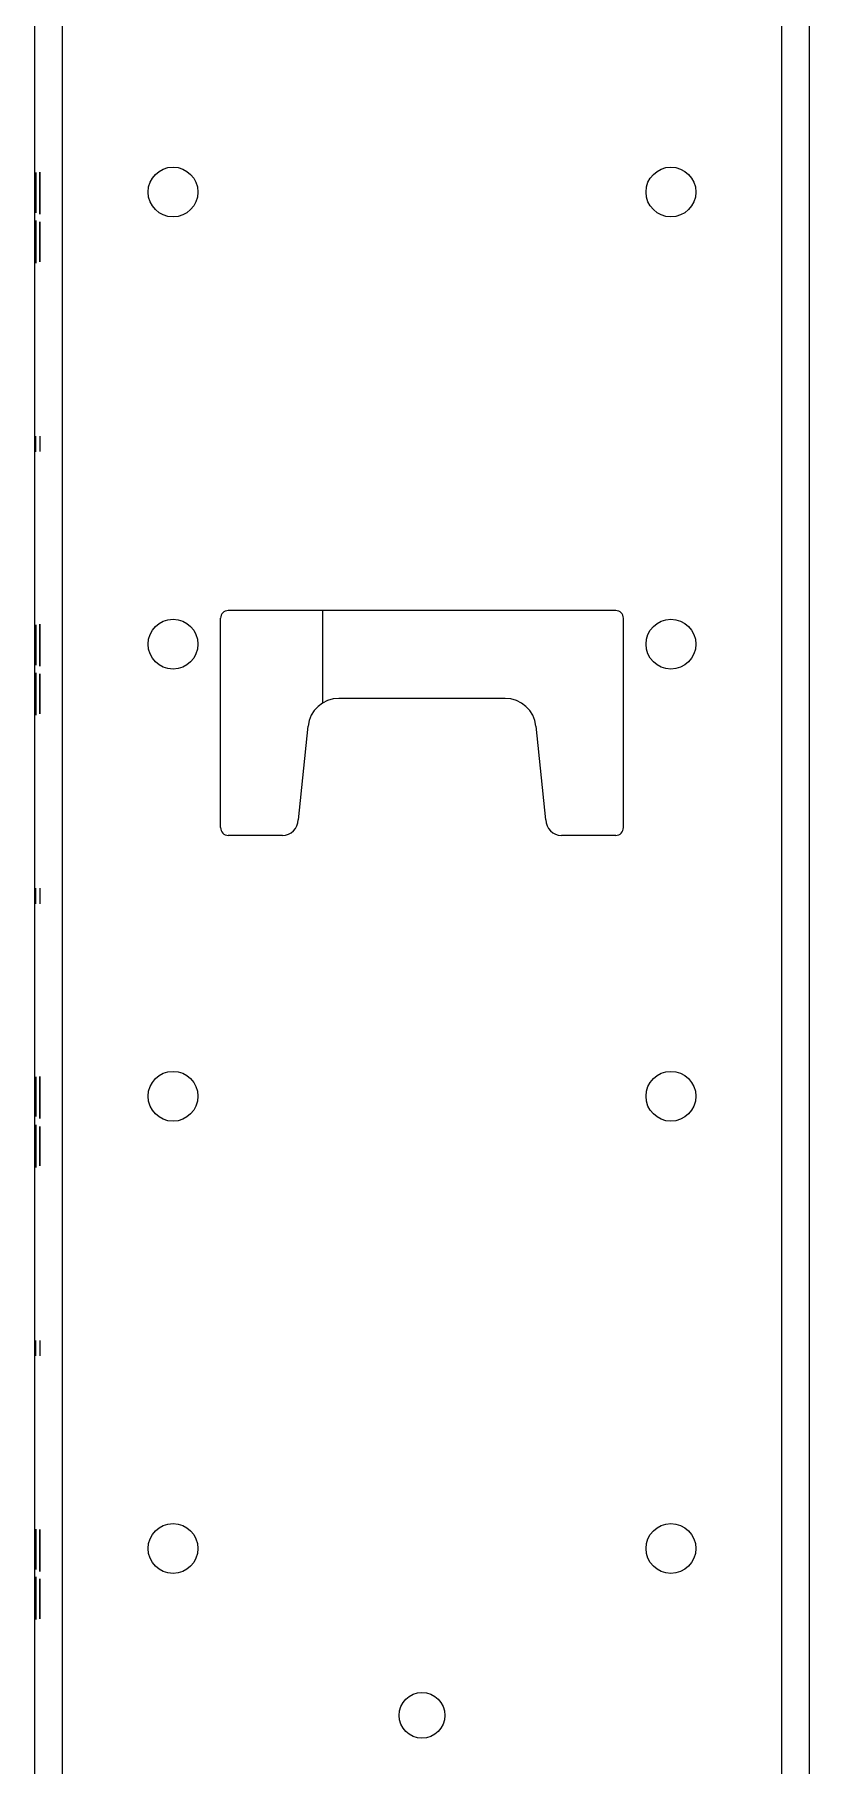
# Model space of a CAD drawing. Extents: x 8 to 102, y 11 to 162.
# Drawn here: x 65.58 to 68.58, y 93.52 to 100.22 of the extents above; entities that cross this region are included whole.
import ezdxf

# ---------------------------------------------------------------- set-up
doc = ezdxf.new("R2010")
doc.units = 0
doc.header["$MEASUREMENT"] = 0
doc.layers.add('TFR-TRI3', color=7, linetype='CONTINUOUS')

msp = doc.modelspace()

# ---------------------------------------------------------------- linework, layer by layer
at = {"layer": 'TFR-TRI3', "color": 113, "linetype": 'CONTINUOUS'}
for p, q in [((65.6848, 11.26), (65.6848, 107.017)), ((68.4678, 107.017), (68.4678, 11.26)), ((68.5763, 11.26), (68.5763, 107.017)), ((65.5763, 104.5872), (65.5763, 13.6943)), ((66.2963, 97.15), (66.2963, 97.96)), ((67.8263, 97.99), (66.3263, 97.99)), ((67.8563, 97.15), (67.8563, 97.96)), ((67.3984, 97.65), (66.7543, 97.65)), ((66.6349, 97.5427), (66.5963, 97.18)), ((67.5563, 97.18), (67.5178, 97.5427)), ((66.5363, 97.12), (66.3263, 97.12)), ((67.8263, 97.12), (67.6163, 97.12))]:
    msp.add_line(p, q, dxfattribs=at)
at = {"layer": 'TFR-TRI3', "color": 3, "linetype": 'CONTINUOUS'}
for p, q in [((65.5813, 99.6828), (65.5813, 99.6853)), ((65.5813, 99.6853), (65.5813, 99.6828)), ((65.5813, 99.6754), (65.5813, 99.6828)), ((65.5813, 99.6828), (65.5813, 99.6755)), ((65.5963, 99.5851), (65.5963, 99.687)), ((65.5963, 99.687), (65.5963, 99.5798)), ((65.5813, 99.6755), (65.5813, 99.6631)), ((65.5813, 99.663), (65.5813, 99.6754)), ((65.5813, 99.6631), (65.5813, 99.646)), ((65.5813, 99.6461), (65.5813, 99.663)), ((65.5813, 99.6563), (65.5813, 99.6562)), ((65.5813, 99.6552), (65.5813, 99.6563)), ((65.5813, 99.6562), (65.5813, 99.6458)), ((65.5813, 99.6519), (65.5813, 99.6552)), ((65.5813, 99.6529), (65.5813, 99.6496)), ((65.5813, 99.6496), (65.5813, 99.6529)), ((65.5813, 99.647), (65.5813, 99.6519)), ((65.5813, 99.6496), (65.5813, 99.6395)), ((65.5813, 99.6399), (65.5813, 99.6496)), ((65.5813, 99.641), (65.5813, 99.647)), ((65.5813, 99.6259), (65.5813, 99.6461)), ((65.5813, 99.646), (65.5813, 99.6248)), ((65.5813, 99.6458), (65.5813, 99.6322)), ((65.5813, 99.6336), (65.5813, 99.641)), ((65.5813, 99.625), (65.5813, 99.6399)), ((65.5813, 99.6395), (65.5813, 99.6248)), ((65.5813, 99.6245), (65.5813, 99.6336)), ((65.5813, 99.6322), (65.5813, 99.6164)), ((65.5813, 99.6037), (65.5813, 99.6259)), ((65.5813, 99.6065), (65.5813, 99.625)), ((65.5813, 99.6248), (65.5813, 99.6073)), ((65.5813, 99.6248), (65.5813, 99.6002)), ((65.5813, 99.6134), (65.5813, 99.6245)), ((65.5813, 99.6164), (65.5813, 99.5994)), ((65.5813, 99.6008), (65.5813, 99.6134)), ((65.5963, 99.5851), (65.5963, 99.6587)), ((65.5963, 99.6587), (65.5963, 99.5851)), ((65.5813, 99.6073), (65.5813, 99.5891)), ((65.5813, 99.588), (65.5813, 99.6065)), ((65.5813, 99.5743), (65.5813, 99.6037)), ((65.5813, 99.5865), (65.5813, 99.6008)), ((65.5813, 99.6002), (65.5813, 99.5748)), ((65.5813, 99.5994), (65.5813, 99.5721)), ((65.5813, 99.5891), (65.5813, 99.5734)), ((65.5813, 99.5727), (65.5813, 99.588)), ((65.5813, 99.5751), (65.5813, 99.5865)), ((65.5813, 99.5666), (65.5813, 99.5751)), ((65.5813, 99.5748), (65.5813, 99.5546)), ((65.5813, 99.5503), (65.5813, 99.5743)), ((65.5813, 99.5734), (65.5813, 99.5626)), ((65.5813, 99.5624), (65.5813, 99.5727)), ((65.5813, 99.5721), (65.5813, 99.5494)), ((65.5813, 99.5614), (65.5813, 99.5666)), ((65.5813, 99.5626), (65.5813, 99.5589)), ((65.5813, 99.5589), (65.5813, 99.5624)), ((65.5813, 99.5333), (65.5813, 99.5614)), ((65.5813, 99.5546), (65.5813, 99.5405)), ((65.5813, 99.5343), (65.5813, 99.5503)), ((65.5813, 99.5494), (65.5813, 99.5341)), ((65.5963, 99.5563), (65.5963, 99.5851)), ((65.5963, 99.5798), (65.5963, 99.5563)), ((65.5963, 99.5563), (65.5963, 99.5245)), ((65.5963, 99.5245), (65.5963, 99.5563)), ((65.5813, 99.5405), (65.5813, 99.5333)), ((65.5813, 99.529), (65.5813, 99.5343)), ((65.5813, 99.5341), (65.5813, 99.529)), ((65.5813, 99.467), (65.5813, 99.4991)), ((65.5813, 99.4991), (65.5813, 99.467)), ((65.5963, 99.495), (65.5963, 99.4897)), ((65.5963, 99.49), (65.5963, 99.495)), ((65.5963, 99.4907), (65.5963, 99.463)), ((65.5963, 99.4837), (65.5963, 99.4907)), ((65.5963, 99.4748), (65.5963, 99.49)), ((65.5963, 99.4897), (65.5963, 99.4739)), ((65.5963, 99.4697), (65.5963, 99.4837)), ((65.5813, 99.4432), (65.5813, 99.467)), ((65.5813, 99.467), (65.5813, 99.4378)), ((65.5813, 99.3347), (65.5813, 99.4432)), ((65.5813, 99.4378), (65.5813, 99.3347)), ((65.5813, 99.3633), (65.5813, 99.4378)), ((65.5813, 99.4378), (65.5813, 99.3633)), ((65.5963, 99.4524), (65.5963, 99.4748)), ((65.5963, 99.4739), (65.5963, 99.4502)), ((65.5963, 99.4497), (65.5963, 99.4697)), ((65.5963, 99.4654), (65.5963, 99.462)), ((65.5963, 99.4618), (65.5963, 99.4654)), ((65.5963, 99.463), (65.5963, 99.4578)), ((65.5963, 99.462), (65.5963, 99.4518)), ((65.5963, 99.4511), (65.5963, 99.4618)), ((65.5963, 99.4578), (65.5963, 99.4494)), ((65.5963, 99.4254), (65.5963, 99.4524)), ((65.5963, 99.4518), (65.5963, 99.4367)), ((65.5963, 99.4355), (65.5963, 99.4511)), ((65.5963, 99.4502), (65.5963, 99.4211)), ((65.5963, 99.4246), (65.5963, 99.4497)), ((65.5963, 99.4494), (65.5963, 99.4381)), ((65.5963, 99.4381), (65.5963, 99.424)), ((65.5963, 99.4367), (65.5963, 99.4184)), ((65.5963, 99.4176), (65.5963, 99.4355)), ((65.5963, 99.4086), (65.5963, 99.4254)), ((65.5963, 99.4003), (65.5963, 99.4246)), ((65.5963, 99.424), (65.5963, 99.4115)), ((65.5963, 99.4211), (65.5963, 99.3992)), ((65.5963, 99.4184), (65.5963, 99.4001)), ((65.5963, 99.4003), (65.5963, 99.4176)), ((65.5963, 99.4115), (65.5963, 99.4006)), ((65.5963, 99.3929), (65.5963, 99.4086)), ((65.5963, 99.4006), (65.5963, 99.3916)), ((65.5963, 99.3858), (65.5963, 99.4003)), ((65.5963, 99.3793), (65.5963, 99.4003)), ((65.5963, 99.4001), (65.5963, 99.3854)), ((65.5963, 99.3992), (65.5963, 99.3792)), ((65.5963, 99.3796), (65.5963, 99.3929)), ((65.5963, 99.3916), (65.5963, 99.3842)), ((65.5963, 99.3758), (65.5963, 99.3858)), ((65.5963, 99.3854), (65.5963, 99.3757)), ((65.5963, 99.3842), (65.5963, 99.3783)), ((65.5963, 99.3693), (65.5963, 99.3796)), ((65.5963, 99.3624), (65.5963, 99.3793)), ((65.5963, 99.3792), (65.5963, 99.3625)), ((65.5963, 99.3783), (65.5963, 99.3735)), ((65.5963, 99.3725), (65.5963, 99.3758)), ((65.5963, 99.3757), (65.5963, 99.3725)), ((65.5963, 99.3735), (65.5963, 99.3703)), ((65.5963, 99.3703), (65.5963, 99.3692)), ((65.5963, 99.3692), (65.5963, 99.3693)), ((65.5963, 99.3625), (65.5963, 99.3503)), ((65.5963, 99.3502), (65.5963, 99.3624)), ((65.5963, 99.3503), (65.5963, 99.3429)), ((65.5963, 99.3429), (65.5963, 99.3502)), ((65.5963, 99.3404), (65.5963, 99.3429)), ((65.5963, 99.3429), (65.5963, 99.3404)), ((65.5813, 98.605), (65.5813, 98.665)), ((65.5813, 98.605), (65.5813, 98.665)), ((65.5963, 98.6651), (65.5963, 98.6051)), ((65.5963, 98.6651), (65.5963, 98.6051)), ((65.5813, 97.9325), (65.5813, 97.9353)), ((65.5813, 97.9353), (65.5813, 97.9299)), ((65.5813, 97.9239), (65.5813, 97.9325)), ((65.5813, 97.9299), (65.5813, 97.9138)), ((65.5813, 97.9255), (65.5813, 97.9234)), ((65.5813, 97.9208), (65.5813, 97.9255)), ((65.5813, 97.9098), (65.5813, 97.9239)), ((65.5813, 97.9234), (65.5813, 97.9169)), ((65.5813, 97.9066), (65.5813, 97.9208)), ((65.5813, 97.9169), (65.5813, 97.906)), ((65.5813, 97.9138), (65.5813, 97.8888)), ((65.5813, 97.8906), (65.5813, 97.9098)), ((65.5813, 97.8846), (65.5813, 97.9066)), ((65.5813, 97.906), (65.5813, 97.8906)), ((65.5813, 97.9054), (65.5813, 97.902)), ((65.5813, 97.902), (65.5813, 97.9054)), ((65.5813, 97.902), (65.5813, 97.8915)), ((65.5813, 97.8918), (65.5813, 97.902)), ((65.5813, 97.8956), (65.5813, 97.8928)), ((65.5813, 97.8929), (65.5813, 97.8956)), ((65.5813, 97.8848), (65.5813, 97.8929)), ((65.5813, 97.8928), (65.5813, 97.8845)), ((65.5813, 97.8764), (65.5813, 97.8918)), ((65.5813, 97.8915), (65.5813, 97.8756)), ((65.5813, 97.8888), (65.5813, 97.857)), ((65.5813, 97.8725), (65.5813, 97.8848)), ((65.5813, 97.8565), (65.5813, 97.8846)), ((65.5813, 97.8845), (65.5813, 97.872)), ((65.5813, 97.8573), (65.5813, 97.8764)), ((65.5813, 97.8756), (65.5813, 97.8563)), ((65.5813, 97.8572), (65.5813, 97.8725)), ((65.5813, 97.872), (65.5813, 97.8568)), ((65.5963, 97.8351), (65.5963, 97.937)), ((65.5963, 97.937), (65.5963, 97.8298)), ((65.5963, 97.9087), (65.5963, 97.8351)), ((65.5963, 97.8351), (65.5963, 97.9087)), ((65.5813, 97.8443), (65.5813, 97.8573)), ((65.5813, 97.8414), (65.5813, 97.8572)), ((65.5813, 97.857), (65.5813, 97.8252)), ((65.5813, 97.8568), (65.5813, 97.8415)), ((65.5813, 97.8286), (65.5813, 97.8565)), ((65.5813, 97.8563), (65.5813, 97.8375)), ((65.5813, 97.8321), (65.5813, 97.8443)), ((65.5813, 97.8415), (65.5813, 97.8291)), ((65.5813, 97.8289), (65.5813, 97.8414)), ((65.5813, 97.8375), (65.5813, 97.8222)), ((65.5813, 97.8219), (65.5813, 97.8321)), ((65.5813, 97.8291), (65.5813, 97.8208)), ((65.5813, 97.8208), (65.5813, 97.8289)), ((65.5813, 97.8069), (65.5813, 97.8286)), ((65.5813, 97.8252), (65.5813, 97.8002)), ((65.5813, 97.8239), (65.5813, 97.8081)), ((65.5813, 97.8047), (65.5813, 97.8239)), ((65.5813, 97.8222), (65.5813, 97.8121)), ((65.5813, 97.8146), (65.5813, 97.8219)), ((65.5813, 97.8208), (65.5813, 97.8181)), ((65.5813, 97.8181), (65.5813, 97.8208)), ((65.5813, 97.8102), (65.5813, 97.8146)), ((65.5813, 97.8121), (65.5813, 97.8087)), ((65.5813, 97.8087), (65.5813, 97.8102)), ((65.5813, 97.8081), (65.5813, 97.797)), ((65.5813, 97.7929), (65.5813, 97.8069)), ((65.5813, 97.7904), (65.5813, 97.8047)), ((65.5963, 97.8063), (65.5963, 97.8351)), ((65.5963, 97.8298), (65.5963, 97.8063)), ((65.5963, 97.7745), (65.5963, 97.8063)), ((65.5963, 97.8063), (65.5963, 97.7745)), ((65.5813, 97.8002), (65.5813, 97.7841)), ((65.5813, 97.797), (65.5813, 97.7904)), ((65.5813, 97.7882), (65.5813, 97.7929)), ((65.5813, 97.7816), (65.5813, 97.7904)), ((65.5813, 97.7904), (65.5813, 97.7882)), ((65.5813, 97.7841), (65.5813, 97.7787)), ((65.5813, 97.7787), (65.5813, 97.7816)), ((65.5813, 97.717), (65.5813, 97.7491)), ((65.5813, 97.7491), (65.5813, 97.717)), ((65.5963, 97.74), (65.5963, 97.7453)), ((65.5963, 97.7453), (65.5963, 97.7424)), ((65.5963, 97.7424), (65.5963, 97.7337)), ((65.5963, 97.724), (65.5963, 97.74)), ((65.5813, 97.6932), (65.5813, 97.717)), ((65.5813, 97.717), (65.5813, 97.6878)), ((65.5813, 97.5847), (65.5813, 97.6932)), ((65.5813, 97.6878), (65.5813, 97.6133)), ((65.5813, 97.6133), (65.5813, 97.6878)), ((65.5813, 97.6878), (65.5813, 97.5847)), ((65.5963, 97.7359), (65.5963, 97.7313)), ((65.5963, 97.7337), (65.5963, 97.7359)), ((65.5963, 97.7272), (65.5963, 97.7337)), ((65.5963, 97.7337), (65.5963, 97.7196)), ((65.5963, 97.7313), (65.5963, 97.7174)), ((65.5963, 97.7163), (65.5963, 97.7272)), ((65.5963, 97.6993), (65.5963, 97.724)), ((65.5963, 97.7196), (65.5963, 97.7006)), ((65.5963, 97.7174), (65.5963, 97.696)), ((65.5963, 97.7006), (65.5963, 97.7163)), ((65.5963, 97.7157), (65.5963, 97.7142)), ((65.5963, 97.7123), (65.5963, 97.7157)), ((65.5963, 97.7142), (65.5963, 97.7098)), ((65.5963, 97.7023), (65.5963, 97.7123)), ((65.5963, 97.7098), (65.5963, 97.7026)), ((65.5963, 97.7036), (65.5963, 97.7063)), ((65.5963, 97.7063), (65.5963, 97.7037)), ((65.5963, 97.7037), (65.5963, 97.6957)), ((65.5963, 97.6955), (65.5963, 97.7036)), ((65.5963, 97.7026), (65.5963, 97.6925)), ((65.5963, 97.6872), (65.5963, 97.7023)), ((65.5963, 97.6679), (65.5963, 97.6993)), ((65.5963, 97.696), (65.5963, 97.6684)), ((65.5963, 97.6957), (65.5963, 97.6833)), ((65.5963, 97.6832), (65.5963, 97.6955)), ((65.5963, 97.6925), (65.5963, 97.6804)), ((65.5963, 97.6685), (65.5963, 97.6872)), ((65.5963, 97.6833), (65.5963, 97.6677)), ((65.5963, 97.6681), (65.5963, 97.6832)), ((65.5963, 97.6804), (65.5963, 97.6676)), ((65.5963, 97.6495), (65.5963, 97.6685)), ((65.5963, 97.6684), (65.5963, 97.6406)), ((65.5963, 97.653), (65.5963, 97.6681)), ((65.5963, 97.6365), (65.5963, 97.6679)), ((65.5963, 97.6677), (65.5963, 97.6526)), ((65.5963, 97.6676), (65.5963, 97.6487)), ((65.5963, 97.6407), (65.5963, 97.653)), ((65.5963, 97.6526), (65.5963, 97.6404)), ((65.5963, 97.6338), (65.5963, 97.6495)), ((65.5963, 97.6487), (65.5963, 97.6334)), ((65.5963, 97.6325), (65.5963, 97.6407)), ((65.5963, 97.6406), (65.5963, 97.6188)), ((65.5963, 97.6404), (65.5963, 97.6324)), ((65.5963, 97.6118), (65.5963, 97.6365)), ((65.5963, 97.6347), (65.5963, 97.6157)), ((65.5963, 97.6194), (65.5963, 97.6347)), ((65.5963, 97.6234), (65.5963, 97.6338)), ((65.5963, 97.6334), (65.5963, 97.6234)), ((65.5963, 97.6298), (65.5963, 97.6325)), ((65.5963, 97.6324), (65.5963, 97.6298)), ((65.5963, 97.6234), (65.5963, 97.62)), ((65.5963, 97.62), (65.5963, 97.6234)), ((65.5963, 97.6086), (65.5963, 97.6194)), ((65.5963, 97.6188), (65.5963, 97.6048)), ((65.5963, 97.6157), (65.5963, 97.6017)), ((65.5963, 97.5958), (65.5963, 97.6118)), ((65.5963, 97.6023), (65.5963, 97.6086)), ((65.5963, 97.6048), (65.5963, 97.6001)), ((65.5963, 97.6001), (65.5963, 97.6023)), ((65.5963, 97.6017), (65.5963, 97.5933)), ((65.5963, 97.5904), (65.5963, 97.5958)), ((65.5963, 97.5933), (65.5963, 97.5904)), ((65.5813, 96.855), (65.5813, 96.915)), ((65.5813, 96.855), (65.5813, 96.915)), ((65.5963, 96.9151), (65.5963, 96.8551)), ((65.5963, 96.9151), (65.5963, 96.8551)), ((65.5813, 96.1851), (65.5813, 96.1625)), ((65.5813, 96.0312), (65.5813, 96.1851)), ((65.5813, 96.1625), (65.5813, 96.1401)), ((65.5813, 96.1477), (65.5813, 96.0312)), ((65.5813, 96.126), (65.5813, 96.1477)), ((65.5813, 96.1401), (65.5813, 96.1204)), ((65.5963, 96.1868), (65.5963, 96.0796)), ((65.5963, 96.0849), (65.5963, 96.1868)), ((65.5963, 96.1585), (65.5963, 96.0849)), ((65.5963, 96.0849), (65.5963, 96.1585)), ((65.5813, 96.1057), (65.5813, 96.126)), ((65.5813, 96.1204), (65.5813, 96.1056)), ((65.5813, 96.0883), (65.5813, 96.1057)), ((65.5813, 96.1056), (65.5813, 96.0985)), ((65.5813, 96.0985), (65.5813, 96.0945)), ((65.5813, 96.0945), (65.5813, 96.0645)), ((65.5813, 96.0754), (65.5813, 96.0883)), ((65.5813, 96.0674), (65.5813, 96.0754)), ((65.5813, 96.0645), (65.5813, 96.0674)), ((65.5963, 96.056), (65.5963, 96.0849)), ((65.5963, 96.0796), (65.5963, 96.056)), ((65.5813, 95.9673), (65.5813, 95.9994)), ((65.5813, 95.9994), (65.5813, 95.9673)), ((65.5963, 96.056), (65.5963, 96.0242)), ((65.5963, 96.0242), (65.5963, 96.056)), ((65.5813, 95.9434), (65.5813, 95.9673)), ((65.5813, 95.9673), (65.5813, 95.9381)), ((65.5813, 95.835), (65.5813, 95.9434)), ((65.5813, 95.8636), (65.5813, 95.9381)), ((65.5813, 95.9381), (65.5813, 95.835)), ((65.5813, 95.9381), (65.5813, 95.8636)), ((65.5963, 95.9928), (65.5963, 95.8407)), ((65.5963, 95.8777), (65.5963, 95.9928)), ((65.5963, 95.9303), (65.5963, 95.9599)), ((65.5963, 95.9599), (65.5963, 95.957)), ((65.5963, 95.957), (65.5963, 95.9491)), ((65.5963, 95.9491), (65.5963, 95.9364)), ((65.5963, 95.9364), (65.5963, 95.9192)), ((65.5963, 95.9263), (65.5963, 95.9303)), ((65.5963, 95.9193), (65.5963, 95.9263)), ((65.5963, 95.9047), (65.5963, 95.9193)), ((65.5963, 95.9192), (65.5963, 95.8991)), ((65.5963, 95.8851), (65.5963, 95.9047)), ((65.5963, 95.8991), (65.5963, 95.8777)), ((65.5963, 95.863), (65.5963, 95.8851)), ((65.5963, 95.8407), (65.5963, 95.863)), ((65.5813, 95.105), (65.5813, 95.165)), ((65.5813, 95.105), (65.5813, 95.165)), ((65.5963, 95.1651), (65.5963, 95.1051)), ((65.5963, 95.1651), (65.5963, 95.1051)), ((65.5813, 94.435), (65.5813, 94.4326)), ((65.5813, 94.4299), (65.5813, 94.435)), ((65.5813, 94.4326), (65.5813, 94.4253)), ((65.5813, 94.4308), (65.5813, 94.4018)), ((65.5813, 94.4236), (65.5813, 94.4308)), ((65.5813, 94.4145), (65.5813, 94.4299)), ((65.5813, 94.4253), (65.5813, 94.4139)), ((65.5813, 94.4093), (65.5813, 94.4236)), ((65.5813, 94.3918), (65.5813, 94.4145)), ((65.5813, 94.4139), (65.5813, 94.3988)), ((65.5813, 94.3888), (65.5813, 94.4093)), ((65.5813, 94.4018), (65.5813, 94.4051)), ((65.5813, 94.4051), (65.5813, 94.4018)), ((65.5813, 94.4018), (65.5813, 94.397)), ((65.5813, 94.4018), (65.5813, 94.392)), ((65.5813, 94.3918), (65.5813, 94.4018)), ((65.5813, 94.3988), (65.5813, 94.3808)), ((65.5813, 94.397), (65.5813, 94.3907)), ((65.5813, 94.392), (65.5813, 94.3772)), ((65.5813, 94.3773), (65.5813, 94.3918)), ((65.5813, 94.3648), (65.5813, 94.3918)), ((65.5813, 94.3907), (65.5813, 94.3775)), ((65.5813, 94.3633), (65.5813, 94.3888)), ((65.5963, 94.4337), (65.5963, 94.3265)), ((65.5963, 94.3318), (65.5963, 94.4337)), ((65.5963, 94.4054), (65.5963, 94.3318)), ((65.5963, 94.3318), (65.5963, 94.4054)), ((65.5813, 94.3808), (65.5813, 94.3605)), ((65.5813, 94.3775), (65.5813, 94.3615)), ((65.5813, 94.3601), (65.5813, 94.3773)), ((65.5813, 94.3772), (65.5813, 94.3589)), ((65.5813, 94.3484), (65.5813, 94.3648)), ((65.5813, 94.3295), (65.5813, 94.3633)), ((65.5813, 94.3615), (65.5813, 94.3484)), ((65.5813, 94.3605), (65.5813, 94.3274)), ((65.5813, 94.3477), (65.5813, 94.3601)), ((65.5813, 94.3589), (65.5813, 94.3406)), ((65.5813, 94.3484), (65.5813, 94.337)), ((65.5813, 94.3328), (65.5813, 94.3484)), ((65.5813, 94.3359), (65.5813, 94.3477)), ((65.5813, 94.3406), (65.5813, 94.3254)), ((65.5813, 94.337), (65.5813, 94.3247)), ((65.5813, 94.3256), (65.5813, 94.3359)), ((65.5813, 94.3188), (65.5813, 94.3328)), ((65.5813, 94.3035), (65.5813, 94.3295)), ((65.5813, 94.3274), (65.5813, 94.301)), ((65.5813, 94.318), (65.5813, 94.3256)), ((65.5813, 94.3254), (65.5813, 94.315)), ((65.5813, 94.3247), (65.5813, 94.3153)), ((65.5963, 94.303), (65.5963, 94.3318)), ((65.5963, 94.3265), (65.5963, 94.303)), ((65.5813, 94.307), (65.5813, 94.3188)), ((65.5813, 94.3131), (65.5813, 94.318)), ((65.5813, 94.3153), (65.5813, 94.3093)), ((65.5813, 94.315), (65.5813, 94.3115)), ((65.5813, 94.3115), (65.5813, 94.3131)), ((65.5813, 94.3093), (65.5813, 94.307)), ((65.5813, 94.2844), (65.5813, 94.3035)), ((65.5813, 94.301), (65.5813, 94.2838)), ((65.5813, 94.278), (65.5813, 94.2844)), ((65.5813, 94.2838), (65.5813, 94.278)), ((65.5963, 94.2712), (65.5963, 94.303)), ((65.5963, 94.303), (65.5963, 94.2712)), ((65.5813, 94.2495), (65.5813, 94.2173)), ((65.5813, 94.2173), (65.5813, 94.2495)), ((65.5813, 94.1935), (65.5813, 94.2173)), ((65.5813, 94.2173), (65.5813, 94.1881)), ((65.5813, 94.085), (65.5813, 94.1935)), ((65.5813, 94.1881), (65.5813, 94.1137)), ((65.5813, 94.1137), (65.5813, 94.1881)), ((65.5813, 94.1881), (65.5813, 94.085)), ((65.5963, 94.2373), (65.5963, 94.243)), ((65.5963, 94.243), (65.5963, 94.2367)), ((65.5963, 94.2202), (65.5963, 94.2373)), ((65.5963, 94.2367), (65.5963, 94.2178)), ((65.5963, 94.1941), (65.5963, 94.2202)), ((65.5963, 94.2178), (65.5963, 94.192)), ((65.5963, 94.2121), (65.5963, 94.2143)), ((65.5963, 94.2143), (65.5963, 94.2027)), ((65.5963, 94.2061), (65.5963, 94.2121)), ((65.5963, 94.2064), (65.5963, 94.2098)), ((65.5963, 94.2098), (65.5963, 94.2082)), ((65.5963, 94.2082), (65.5963, 94.2035)), ((65.5963, 94.1961), (65.5963, 94.2064)), ((65.5963, 94.1968), (65.5963, 94.2061)), ((65.5963, 94.2035), (65.5963, 94.1959)), ((65.5963, 94.2027), (65.5963, 94.1888)), ((65.5963, 94.1847), (65.5963, 94.1968)), ((65.5963, 94.1811), (65.5963, 94.1961)), ((65.5963, 94.1959), (65.5963, 94.1857)), ((65.5963, 94.1614), (65.5963, 94.1941)), ((65.5963, 94.192), (65.5963, 94.1587)), ((65.5963, 94.1888), (65.5963, 94.1733)), ((65.5963, 94.1857), (65.5963, 94.1741)), ((65.5963, 94.1734), (65.5963, 94.1847)), ((65.5963, 94.163), (65.5963, 94.1811)), ((65.5963, 94.1741), (65.5963, 94.1618)), ((65.5963, 94.1604), (65.5963, 94.1734)), ((65.5963, 94.1733), (65.5963, 94.1572)), ((65.5963, 94.1449), (65.5963, 94.163)), ((65.5963, 94.1618), (65.5963, 94.1448)), ((65.5963, 94.1413), (65.5963, 94.1614)), ((65.5963, 94.1446), (65.5963, 94.1604)), ((65.5963, 94.1587), (65.5963, 94.1334)), ((65.5963, 94.1572), (65.5963, 94.1305)), ((65.5963, 94.1303), (65.5963, 94.1449)), ((65.5963, 94.1448), (65.5963, 94.1305)), ((65.5963, 94.1316), (65.5963, 94.1446)), ((65.5963, 94.1236), (65.5963, 94.1413)), ((65.5963, 94.1334), (65.5963, 94.1132)), ((65.5963, 94.1253), (65.5963, 94.1316)), ((65.5963, 94.1305), (65.5963, 94.1081)), ((65.5963, 94.1305), (65.5963, 94.1206)), ((65.5963, 94.1206), (65.5963, 94.1303)), ((65.5963, 94.1206), (65.5963, 94.1253)), ((65.5963, 94.1086), (65.5963, 94.1236)), ((65.5963, 94.092), (65.5963, 94.1206)), ((65.5963, 94.1173), (65.5963, 94.1206)), ((65.5963, 94.1206), (65.5963, 94.1173)), ((65.5963, 94.1132), (65.5963, 94.099)), ((65.5963, 94.0973), (65.5963, 94.1086)), ((65.5963, 94.1081), (65.5963, 94.0929)), ((65.5963, 94.099), (65.5963, 94.092)), ((65.5963, 94.0902), (65.5963, 94.0973)), ((65.5963, 94.0929), (65.5963, 94.0878)), ((65.5963, 94.0878), (65.5963, 94.0902))]:
    msp.add_line(p, q, dxfattribs=at)
at = {"layer": 'TFR-TRI3', "color": 215, "linetype": 'CONTINUOUS'}
msp.add_line((66.6913, 97.9886), (66.6913, 97.6321), dxfattribs=at)
at = {"layer": 'TFR-TRI3', "color": 113, "linetype": 'CONTINUOUS'}
for centre, radius in [((66.1123, 99.61), 0.0965), ((68.0403, 99.61), 0.0965), ((66.1123, 97.86), 0.0965), ((68.0403, 97.86), 0.0965), ((66.1123, 96.11), 0.0965), ((68.0403, 96.11), 0.0965), ((66.1123, 94.36), 0.0965), ((68.0403, 94.36), 0.0965), ((67.0763, 93.714), 0.0885)]:
    msp.add_circle(centre, radius, dxfattribs=at)
for centre, radius, start, end in [((66.3263, 97.96), 0.03, 90, 180), ((67.8263, 97.96), 0.03, 0, 90), ((66.7543, 97.53), 0.12, 90, 173.92754), ((67.3984, 97.53), 0.12, 6.07246, 90), ((66.3263, 97.15), 0.03, 180, 270), ((66.5363, 97.18), 0.06, 270, 0), ((67.6163, 97.18), 0.06, 180, 270), ((67.8263, 97.15), 0.03, 270, 0)]:
    msp.add_arc(centre, radius, start, end, dxfattribs=at)

doc.saveas('drawing.dxf')
